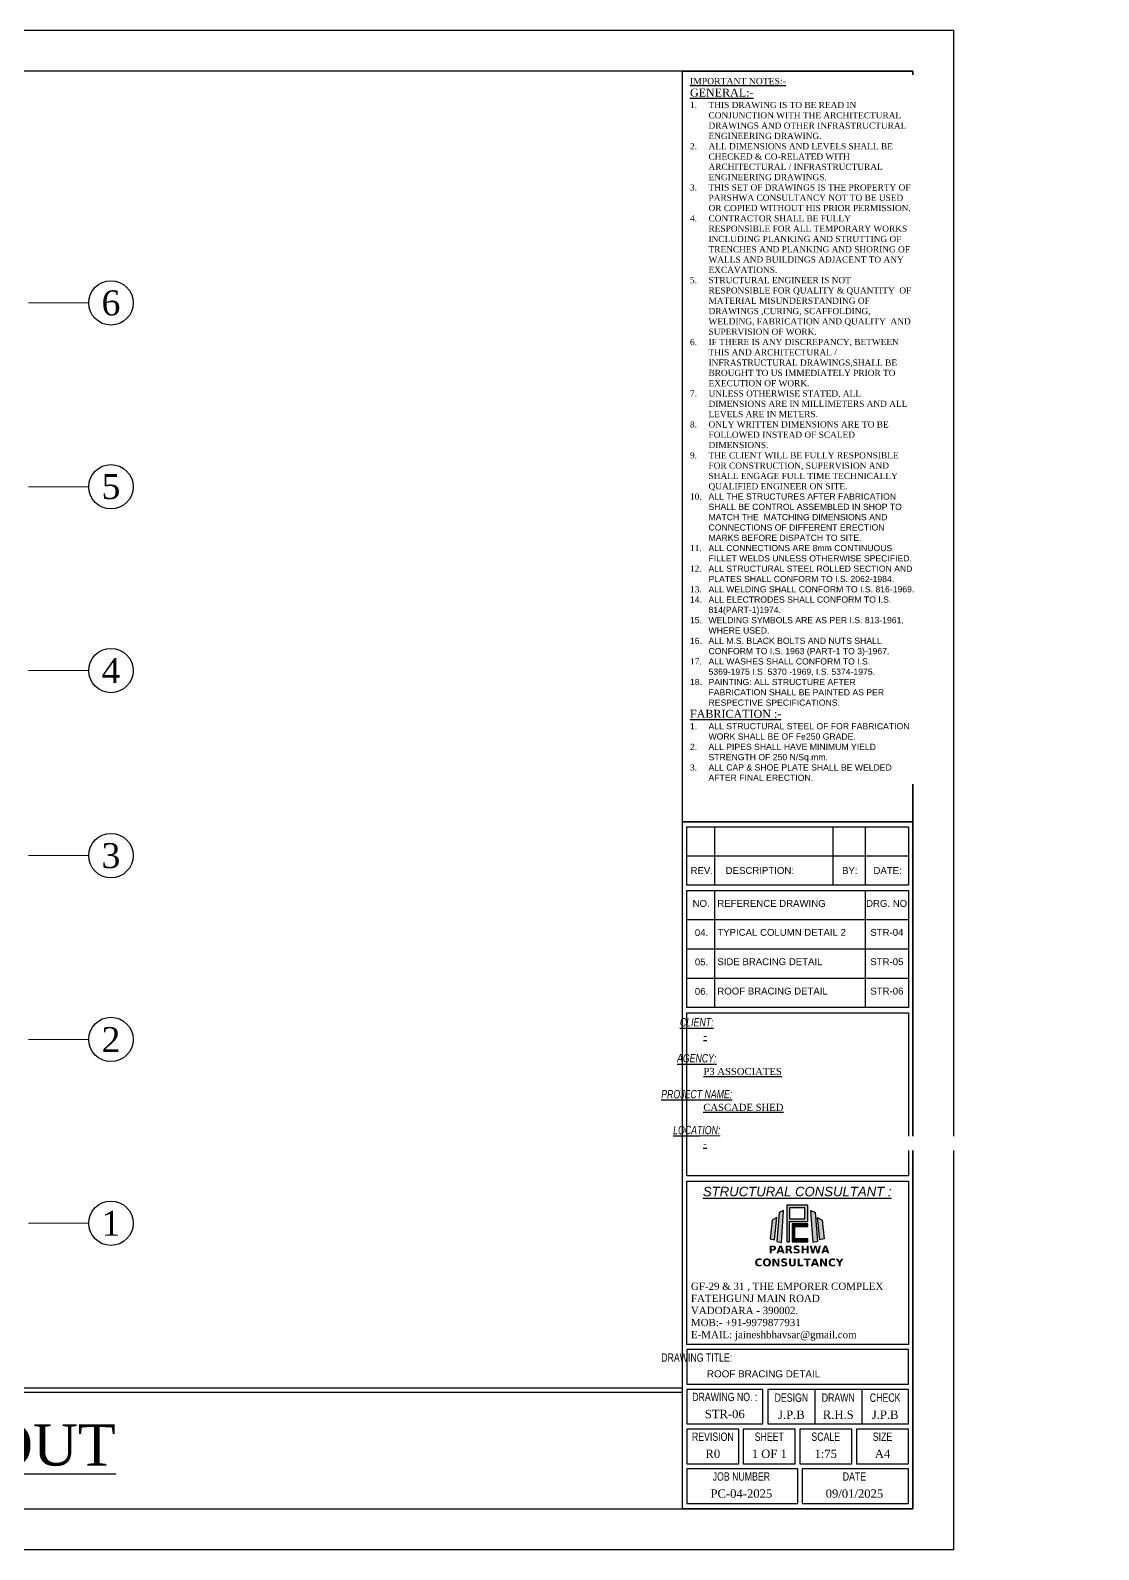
# Model space of a CAD drawing. Header units: millimetres. Extents: x 3470347 to 5996549, y -3470518 to 17149644.
# Drawn here: x 4788431 to 4822149, y 6601077 to 6649016 of the extents above; entities that cross this region are included whole.
import ezdxf
from ezdxf.enums import TextEntityAlignment as Align

# ---------------------------------------------------------------- set-up
doc = ezdxf.new("R2010")
doc.units = ezdxf.units.MM
doc.header["$MEASUREMENT"] = 0
doc.linetypes.add('CENTER', pattern=[50.8, 31.75, -6.35, 6.35, -6.35])
doc.layers.get('0').update_dxf_attribs({"linetype": 'CONTINUOUS', "lineweight": 25})
doc.layers.add('CENTER', color=8, linetype='CENTER', lineweight=0)
doc.layers.add('SHEET', color=7, linetype='CONTINUOUS', lineweight=15)
for name, color, linetype in [('Grid', 44, 'CONTINUOUS'), ('STR TEX', 4, 'CONTINUOUS'), ('YQ_AXIS', 4, 'CONTINUOUS')]:
    doc.layers.add(name, color=color, linetype=linetype)
doc.styles.add('Aerial', font='times.ttf')
doc.styles.add('Arial', font='arial.ttf', dxfattribs={"height": 0.2})
doc.styles.add('JAINIL', font='times.ttf')
doc.styles.get("Standard").update_dxf_attribs({"font": ''})
doc.styles.add('TEXT3', font='geniso.shx')
doc.styles.add('TEXT3 0.75NA', font='geniso.shx', dxfattribs={"width": 0.75})
doc.styles.get('Standard').set_extended_font_data('AR CENA')

# ---------------------------------------------------------------- blocks, each defined once
blk = doc.blocks.new('Q')
at = {"linetype": 'Continuous', "ltscale": 0.5}
h = blk.add_hatch(color=152, dxfattribs=at)
h.dxf.hatch_style = 1
h.paths.add_polyline_path([(6.07, 15.37), (5.53, 10.52), (6.67, 10.29), (7.27, 16.02)])
h.paths.add_polyline_path([(18.9, 15.37), (19.44, 10.52), (18.3, 10.29), (17.7, 16.02)])
h = blk.add_hatch(color=10, dxfattribs=at)
h.dxf.hatch_style = 1
h.paths.add_polyline_path([(7.87, 17.31), (7.27, 9.83), (8.41, 9.62), (8.96, 17.82)])
h.paths.add_polyline_path([(17.1, 17.31), (17.7, 9.83), (16.56, 9.62), (16.01, 17.82)])
h = blk.add_hatch(color=152, dxfattribs=at)
h.dxf.hatch_style = 1
h.paths.add_polyline_path([(9.79, 19.18), (9.79, 9.76), (10.5, 9.76), (10.5, 15.05), (15.19, 15.05), (15.19, 19.18)])
h.paths.add_polyline_path([(10.5, 18.5), (10.5, 15.72), (14.45, 15.72), (14.45, 18.5)], flags=16)
h = blk.add_hatch(color=152, dxfattribs=at)
h.dxf.hatch_style = 1
h.paths.add_polyline_path([(11.15, 14.43), (11.15, 9.76), (15.19, 9.76), (15.19, 10.52), (11.87, 10.52), (11.87, 13.69), (15.19, 13.69), (15.19, 14.43)])
at = {"color": 152, "linetype": 'Continuous'}
for points in [[(6.07, 15.37), (5.53, 10.52), (6.67, 10.29), (7.27, 16.02), (6.07, 15.37)], [(9.79, 19.18), (9.79, 9.76), (10.5, 9.76), (10.5, 15.05), (15.19, 15.05), (15.19, 19.18), (9.79, 19.18)], [(10.5, 18.5), (10.5, 15.72), (14.45, 15.72), (14.45, 18.5), (10.5, 18.5)], [(18.9, 15.37), (19.44, 10.52), (18.3, 10.29), (17.7, 16.02), (18.9, 15.37)], [(11.15, 14.43), (11.15, 9.76), (15.19, 9.76), (15.19, 10.52), (11.87, 10.52), (11.87, 13.69), (15.19, 13.69), (15.19, 14.43), (11.15, 14.43)]]:
    blk.add_lwpolyline(points, dxfattribs=at)
at = {"color": 10, "linetype": 'Continuous'}
for points in [[(7.87, 17.31), (7.27, 9.83), (8.41, 9.62), (8.96, 17.82), (7.87, 17.31)], [(17.1, 17.31), (17.7, 9.83), (16.56, 9.62), (16.01, 17.82), (17.1, 17.31)]]:
    blk.add_lwpolyline(points, dxfattribs=at)
at = {"linetype": 'Continuous', "insert": (1.32, 8.82), "char_height": 2, "attachment_point": 1}
blk.add_mtext_dynamic_manual_height_columns('\\pxqc;{\\fVerdana|b1|i0|c0|p34;\\C152;PARSHWA\\PCONSULTANCY }', width=23.282, gutter_width=1, heights=[6.3], dxfattribs=at)

msp = doc.modelspace()

# ---------------------------------------------------------------- linework, layer by layer
at = {"lineweight": 25}
for p, q in [((4810020.75, 6623881.59, 0), (4810020.75, 6622041.7, 0)), ((4813757.27, 6623881.59, 0), (4813757.27, 6622041.7, 0)), ((4814779.18, 6623881.59, 0), (4814779.18, 6622041.7, 0)), ((4809150.8, 6622968.53, 0), (4816150.16, 6622968.53, 0)), ((4810020.75, 6621876.22, 0), (4810020.75, 6618182.68, 0)), ((4814779.18, 6621876.22, 0), (4814779.18, 6618182.68, 0)), ((4809150.8, 6620963.17, 0), (4816150.16, 6620963.17, 0)), ((4809150.8, 6620036.34, 0), (4816150.16, 6620036.34, 0)), ((4809150.8, 6619109.51, 0), (4816150.16, 6619109.51, 0)), ((4751071.75, 6606185.79, 0), (4809012.8, 6606185.79, 0)), ((4751071.75, 6606042.93, 0), (4809012.8, 6606042.93, 0)), ((4813191.51, 6606132.95, 0), (4813191.51, 6605042.83, 0)), ((4814670.84, 6606132.95, 0), (4814670.84, 6605042.83, 0))]:
    msp.add_line(p, q, dxfattribs=at)
at = {"color": 192, "lineweight": 25, "elevation": 0}
msp.add_lwpolyline([(4749780.33, 6601077.16), (4817579.57, 6601077.16), (4817579.57, 6649016.07), (4749780.33, 6649016.07)], close=True, dxfattribs=at)
at = {"lineweight": 25, "elevation": 0}
for points in [[(4816288.15, 6624047.06), (4809012.8, 6624047.06), (4809012.8, 6647727.08), (4816288.15, 6647727.08)], [(4809012.8, 6624047.06), (4816288.15, 6624047.06), (4816288.15, 6602366.16), (4809012.8, 6602366.16)], [(4809150.8, 6623881.59), (4816150.16, 6623881.59), (4816150.16, 6622041.7), (4809150.8, 6622041.7)], [(4809150.8, 6621876.22), (4816150.16, 6621876.22), (4816150.16, 6618182.68), (4809150.8, 6618182.68)], [(4816150.16, 6612868.35), (4809150.8, 6612868.35), (4809150.8, 6618017.2), (4816150.16, 6618017.2)], [(4816150.16, 6607554.03), (4809150.8, 6607554.03), (4809150.8, 6612702.88), (4816150.16, 6612702.88)], [(4809150.8, 6606298.43), (4816150.16, 6606298.43), (4816150.16, 6607388.55), (4809150.8, 6607388.55)], [(4809150.8, 6605042.83), (4811546.71, 6605042.83), (4811546.71, 6606132.95), (4809150.8, 6606132.95)], [(4811712.19, 6605042.83), (4816150.16, 6605042.83), (4816150.16, 6606132.95), (4811712.19, 6606132.95)], [(4809150.8, 6603787.23), (4810794.17, 6603787.23), (4810794.17, 6604877.35), (4809150.8, 6604877.35)], [(4810932.17, 6603787.23), (4812575.54, 6603787.23), (4812575.54, 6604877.35), (4810932.17, 6604877.35)], [(4812713.54, 6603787.23), (4814356.92, 6603787.23), (4814356.92, 6604877.35), (4812713.54, 6604877.35)], [(4814506.78, 6603787.23), (4816150.16, 6603787.23), (4816150.16, 6604877.35), (4814506.78, 6604877.35)], [(4809150.8, 6602531.63), (4812650.48, 6602531.63), (4812650.48, 6603621.76), (4809150.8, 6603621.76)], [(4812788.47, 6602531.63), (4816150.16, 6602531.63), (4816150.16, 6603621.76), (4812788.47, 6603621.76)]]:
    msp.add_lwpolyline(points, close=True, dxfattribs=at)
at = {"layer": 'CENTER', "color": 8, "ltscale": 60}
for p, q in [((4790274.59, 6640415.92, 0), (4753893.51, 6640415.92, 0)), ((4790274.59, 6634615.92, 0), (4753893.51, 6634615.92, 0)), ((4790274.59, 6628815.92, 0), (4753893.51, 6628815.92, 0)), ((4790274.59, 6622975.92, 0), (4753893.51, 6622975.92, 0)), ((4790274.59, 6617175.92, 0), (4753893.51, 6617175.92, 0)), ((4790274.59, 6611375.92, 0), (4753893.51, 6611375.92, 0))]:
    msp.add_line(p, q, dxfattribs=at)
at = {"layer": 'SHEET', "color": 220, "lineweight": 25, "elevation": 0}
msp.add_lwpolyline([(4751071.75, 6602366.16), (4816288.15, 6602366.16), (4816288.15, 6647727.08), (4751071.75, 6647727.08)], close=True, dxfattribs=at)
at = {"layer": 'YQ_AXIS', "color": 8}
for centre in [(4790974.59, 6640415.92, 0), (4790974.59, 6634615.92, 0), (4790974.59, 6628815.92, 0), (4790974.59, 6622975.92, 0), (4790974.59, 6617175.92, 0), (4790974.59, 6611375.92, 0)]:
    msp.add_circle(centre, 700, dxfattribs=at)

# ---------------------------------------------------------------- block references
at = {"lineweight": 25, "xscale": 122.6988642263914, "yscale": 122.6988642263914, "zscale": 122.6988642263914}
msp.add_blockref('Q', (4811103.14, 6609589.33, 0), dxfattribs=at)

# ---------------------------------------------------------------- texts
at = {"lineweight": 25, "attachment_point": 2}
for s, insert, char_height, style in [('\\pxql;{\\farial|b0|i1|c0|p0;\\L\\C1;CLIENT:}', (4809463.58, 6617847.75, 0), 263.687, 'TEXT3 0.75NA'), ('\\pxql;{\\farial|b0|i1|c0|p0;\\L\\C1;AGENCY:}', (4809463.58, 6616714.45, 0), 263.687, 'TEXT3 0.75NA'), ('\\pxql;{\\farial|b0|i1|c0|p0;\\L\\C1;PROJECT NAME:}', (4809463.58, 6615581.16, 0), 263.687, 'TEXT3 0.75NA'), ('\\pxql;{\\farial|b0|i1|c0|p0;\\L\\C1;LOCATION:}', (4809463.58, 6614447.86, 0), 263.687, 'TEXT3 0.75NA'), ('\\pxqc;{\\farial|b0|i1|c0|p0;\\L\\W1;\\C1;STRUCTURAL CONSULTANT : }', (4812635.07, 6612525.68, 0), 297.3795, 'TEXT3 0.75NA'), ('\\pxql;{\\farial|b0|i0|c0|p0;\\C1;DRAWING TITLE:}', (4809463.58, 6607269.25, 0), 263.687, 'TEXT3 0.75NA'), ('\\pxqc;{\\farial|b0|i0|c0|p0;\\C1;DRAWING NO. :}', (4810348.75, 6606027.06, 0), 263.687, 'TEXT3 0.75NA'), ('\\pxqc;{\\farial|b0|i0|c0|p0;\\C1;DESIGN}', (4812451.85, 6606004.19, 0), 263.687, 'TEXT3 0.75NA'), ('\\pxqc;{\\farial|b0|i0|c0|p0;\\C1;DRAWN}', (4813931.17, 6606004.19, 0), 263.687, 'TEXT3 0.75NA'), ('\\pxqc;{\\farial|b0|i0|c0|p0;\\C1;CHECK}', (4815410.5, 6606004.19, 0), 263.687, 'TEXT3 0.75NA'), ('\\pxqc;{\\C22;STR-06}', (4810348.75, 6605488.35, 0), 263.687, 'JAINIL'), ('\\pxqc;{\\C22;J.P.B}', (4812451.85, 6605465.49, 0), 263.687, 'JAINIL'), ('\\pxqc;{\\C22;R.H.S}', (4813931.17, 6605465.49, 0), 263.687, 'JAINIL'), ('\\pxqc;{\\C22;J.P.B}', (4815410.5, 6605465.49, 0), 263.687, 'JAINIL'), ('\\pxqc;{\\farial|b0|i0|c0|p0;\\C1;REVISION}', (4809972.49, 6604771.46, 0), 263.687, 'TEXT3 0.75NA'), ('\\pxqc;{\\farial|b0|i0|c0|p0;\\C1;SHEET}', (4811753.86, 6604771.46, 0), 263.687, 'TEXT3 0.75NA'), ('\\pxqc;{\\farial|b0|i0|c0|p0;\\C1;SCALE}', (4813535.23, 6604771.46, 0), 263.687, 'TEXT3 0.75NA'), ('\\pxqc;{\\farial|b0|i0|c0|p0;\\C1;SIZE}', (4815328.47, 6604771.46, 0), 263.687, 'TEXT3 0.75NA'), ('\\pxqc;{\\C22;R0}', (4809972.49, 6604232.75, 0), 263.687, 'JAINIL'), ('\\pxqc;{\\C22;1 OF 1}', (4811753.86, 6604232.75, 0), 263.687, 'JAINIL'), ('\\pxqc;{\\C22;1:75}', (4813535.23, 6604232.75, 0), 263.687, 'JAINIL'), ('\\pxqc;{\\C22;A4}', (4815328.47, 6604232.75, 0), 263.687, 'JAINIL'), ('\\pxqc;{\\farial|b0|i0|c0|p0;\\C1;JOB NUMBER}', (4810872.68, 6603515.86, 0), 263.687, 'TEXT3 0.75NA'), ('\\pxqc;{\\farial|b0|i0|c0|p0;\\C1;DATE}', (4814441.36, 6603515.86, 0), 263.687, 'TEXT3 0.75NA'), ('\\pxqc;{\\C22;PC-04-2025}', (4810872.68, 6602977.15, 0), 263.687, 'JAINIL'), ('\\pxqc;{\\fTimes New Roman|b0|i0|c0|p18;\\C22;09/01/2025}', (4814441.36, 6602977.15, 0), 263.687, 'JAINIL')]:
    msp.add_mtext(s, dxfattribs=dict(at, insert=insert, char_height=char_height, style=style))
at = {"lineweight": 25, "attachment_point": 1, "style": 'TEXT3'}
for s, insert, char_height, width in [('{\\ftimes new roman|b0|i0|c0|p0;\\L-}', (4809674.04, 6617411.1, 0), 222.5378, 60811.1409), ('{\\ftimes new roman|b0|i0|c0|p0;\\LP3 ASSOCIATES}', (4809674.04, 6616277.81, 0), 222.5378, 60811.1409), ('{\\ftimes new roman|b0|i0|c0|p0;\\LCASCADE SHED}', (4809671.02, 6615144.37, 0), 222.5378, 60811.1409), ('{\\ftimes new roman|b0|i0|c0|p0;GF-29 & 31 , THE EMPORER COMPLEX\\PFATEHGUNJ MAIN ROAD\\PVADODARA - 390002.\\PMOB:- +91-9979877931\\PE-MAIL: jaineshbhavsar@gmail.com}', (4809280.63, 6609500.9, 0), 228.6339, 62476.98), ('\\pxql;{\\farial|b0|i0|c0|p0;\\C22;ROOF BRACING DETAIL}', (4809784.98, 6606735.08, 0), 222.5378, 4193.3126)]:
    msp.add_mtext(s, dxfattribs=dict(at, insert=insert, char_height=char_height, width=width))
at = {"color": 7, "lineweight": 25, "insert": (4780042.27, 6604368.92, 0), "char_height": 1298.2897, "width": 53450.1717, "attachment_point": 5, "style": 'Arial'}
msp.add_mtext('{\\ftimes new roman|b0|i0|c0|p0;\\L ROOF BRACING LAOUT}', dxfattribs=at)
at = {"layer": 'STR TEX', "color": 6, "lineweight": 25, "char_height": 217.0041, "attachment_point": 4, "style": 'JAINIL'}
for s, insert in [('\\pxql;{\\farial|b0|i0|c0|p0;\\C31;REV.}', (4809268.7, 6622506.09, 0)), ('\\pxql;{\\farial|b0|i0|c0|p0;\\C31;DESCRIPTION:}', (4810377.39, 6622506.09, 0)), ('\\pxql;{\\farial|b0|i0|c0|p0;\\C31;BY:}', (4814051.75, 6622506.09, 0)), ('\\pxql;{\\farial|b0|i0|c0|p0;\\C31;DATE:}', (4815042.22, 6622506.09, 0)), ('\\pxql;{\\farial|b0|i0|c0|p0;\\C31;NO.}', (4809334.43, 6621466.05, 0)), ('\\pxql;{\\farial|b0|i0|c0|p0;\\C31;REFERENCE DRAWING}', (4810114.46, 6621466.05, 0)), ('\\pxql;{\\farial|b0|i0|c0|p0;\\C31;DRG. NO.}', (4814808.22, 6621466.05, 0)), ('\\pxql;{\\farial|b0|i0|c0|p0;\\C22;04.}', (4809404.27, 6620546.11, 0)), ('\\pxql;{\\farial|b0|i0|c0|p0;\\C22;TYPICAL COLUMN DETAIL 2}', (4810114.46, 6620553, 0)), ('\\pxql;{\\farial|b0|i0|c0|p0;\\C22;STR-04}', (4814942.89, 6620553, 0)), ('\\pxql;{\\farial|b0|i0|c0|p0;\\C22;05.}', (4809404.27, 6619619.28, 0)), ('\\pxql;{\\farial|b0|i0|c0|p0;\\C22;SIDE BRACING DETAIL}', (4810114.46, 6619626.17, 0)), ('\\pxql;{\\farial|b0|i0|c0|p0;\\C22;STR-05}', (4814942.89, 6619626.17, 0)), ('\\pxql;{\\farial|b0|i0|c0|p0;\\C22;06.}', (4809404.27, 6618692.45, 0)), ('\\pxql;{\\farial|b0|i0|c0|p0;\\C22;ROOF BRACING DETAIL}', (4810114.46, 6618699.34, 0)), ('\\pxql;{\\farial|b0|i0|c0|p0;\\C22;STR-06}', (4814942.89, 6618699.34, 0))]:
    msp.add_mtext(s, dxfattribs=dict(at, insert=insert))
at = {"layer": 'YQ_AXIS', "color": 8, "style": 'Aerial'}
for s, p in [('6', (4790974.59, 6640415.92, 0)), ('5', (4790974.59, 6634615.92, 0)), ('4', (4790974.59, 6628815.92, 0)), ('3', (4790974.59, 6622975.92, 0)), ('2', (4790974.59, 6617175.92, 0)), ('1', (4790974.59, 6611375.92, 0))]:
    msp.add_text(s, height=787.5, dxfattribs=at).set_placement(p, align=Align.MIDDLE)

# ---------------------------------------------------------------- next in the draw order: texts
at = {"lineweight": 25, "insert": (4809670.7, 6614007.88, 0), "char_height": 222.5378, "width": 60811.1409, "attachment_point": 1, "style": 'TEXT3', "bg_fill": 2}
msp.add_mtext('{\\ftimes new roman|b0|i0|c0|p0;\\L-}', dxfattribs=at)
at = {"layer": 'Grid', "color": 7, "lineweight": 25, "insert": (4809250.65, 6647515.78, 0), "char_height": 195.04382, "attachment_point": 1, "style": 'Aerial', "bg_fill": 2}
msp.add_mtext_dynamic_manual_height_columns('{\\H1.035928x;\\L\\C71;IMPORTANT NOTES:-\\P\\H1.245572x;\\C4;GENERAL:-}\\P\\pxi-3,l3,t3;1.^ITHIS DRAWING IS TO BE READ IN CONJUNCTION WITH THE ARCHITECTURAL DRAWINGS AND OTHER INFRASTRUCTURAL ENGINEERING DRAWING.\\P2.^IALL DIMENSIONS AND LEVELS SHALL BE CHECKED & CO-RELATED WITH ARCHITECTURAL / INFRASTRUCTURAL ENGINEERING DRAWINGS.\\P3.^I{\\C0;THIS SET OF DRAWINGS IS THE PROPERTY OF PARSHWA CONSULTANCY NOT TO BE USED OR COPIED WITHOUT HIS PRIOR PERMISSION.\\P4.^ICONTRACTOR SHALL BE FULLY RESPONSIBLE FOR ALL TEMPORARY WORKS INCLUDING PLANKING AND STRUTTING OF TRENCHES AND PLANKING AND SHORING OF WALLS AND BUILDINGS ADJACENT TO ANY EXCAVATIONS.\\P5.^ISTRUCTURAL ENGINEER IS NOT RESPONSIBLE FOR QUALITY & QUANTITY  OF MATERIAL MISUNDERSTANDING OF DRAWINGS ,CURING, SCAFFOLDING, WELDING, FABRICATION AND QUALITY  AND SUPERVISION OF WORK.}\\P6.^IIF THERE IS ANY DISCREPANCY, BETWEEN THIS AND ARCHITECTURAL / INFRASTRUCTURAL DRAWINGS,SHALL BE BROUGHT TO US IMMEDIATELY PRIOR TO \\A1;EXECUTION OF WORK.\\P7.^IUNLESS OTHERWISE STATED, ALL DIMENSIONS ARE IN MILLIMETERS AND ALL LEVELS ARE IN METERS.\\P8.^IONLY WRITTEN DIMENSIONS ARE TO BE FOLLOWED INSTEAD OF SCALED DIMENSIONS.\\P9.^I\\A0;\\C0;THE CLIENT WILL BE FULLY RESPONSIBLE FOR CONSTRUCTION, SUPERVISION AND SHALL ENGAGE FULL TIME TECHNICALLY QUALIFIED ENGINEER ON SITE.\\P\\A1;\\C7;10.^I\\A0;\\fArial|b0|i0|c0|p34;ALL THE STRUCTURES AFTER FABRICATION SHALL BE CONTROL ASSEMBLED IN SHOP TO MATCH THE  MATCHING DIMENSIONS AND CONNECTIONS OF DIFFERENT ERECTION MARKS BEFORE DISPATCH TO SITE.\\P\\A1;\\fTimes New Roman|b0|i0|c0|p18;11.^I\\A0;\\fArial|b0|i0|c0|p34;ALL CONNECTIONS ARE 8mm CONTINUOUS FILLET WELDS UNLESS OTHERWISE SPECIFIED.\\P\\A1;\\fTimes New Roman|b0|i0|c0|p18;12.^I\\A0;\\fArial|b0|i0|c0|p34;ALL STRUCTURAL STEEL ROLLED SECTION AND PLATES SHALL CONFORM TO I.S. 2062-1984.\\P\\A1;\\fTimes New Roman|b0|i0|c0|p18;13.^I\\A0;\\fArial|b0|i0|c0|p34;ALL WELDING SHALL CONFORM TO I.S. 816-1969.\\P14.^IALL ELECTRODES SHALL CONFORM TO I.S. 814(PART-1)1974.\\P15.^IWELDING SYMBOLS ARE AS PER I.S. 813-1961, WHERE USED.\\P16.^IALL M.S. BLACK BOLTS AND NUTS SHALL CONFORM TO I.S. 1963 (PART-1 TO 3)-1967.\\P\\A1;\\fTimes New Roman|b0|i0|c0|p18;17.^I\\A0;\\fArial|b0|i0|c0|p34;ALL WASHES SHALL CONFORM TO I.S. 5369-1975 I.S. 5370 -1969, I.S. 5374-1975.\\P18.^IPAINTING: ALL STRUCTURE AFTER FABRICATION SHALL BE PAINTED AS PER RESPECTIVE SPECIFICATIONS.\\P\\pi0,l0,tz;\\A1;\\fTimes New Roman|b0|i0|c0|p18;\\H1.290323x;\\L\\C4;FABRICATION :-\\P\\pi-3,l3,t3;\\fArial|b0|i0|c0|p34;\\H0.775x;\\l\\C7;1.^I\\A0;ALL STRUCTURAL STEEL OF FOR FABRICATION WORK SHALL BE OF Fe250 GRADE.\\P2.^IALL PIPES SHALL HAVE MINIMUM YIELD STRENGTH OF 250 N/Sq.mm.\\P\\fTimes New Roman|b0|i0|c0|p18;3.^I\\fArial|b0|i0|c0|p34;ALL CAP & SHOE PLATE SHALL BE WELDED AFTER FINAL ERECTION.', width=7033.169, gutter_width=411.57, heights=[38057.4], dxfattribs=at)

doc.saveas('drawing.dxf')
